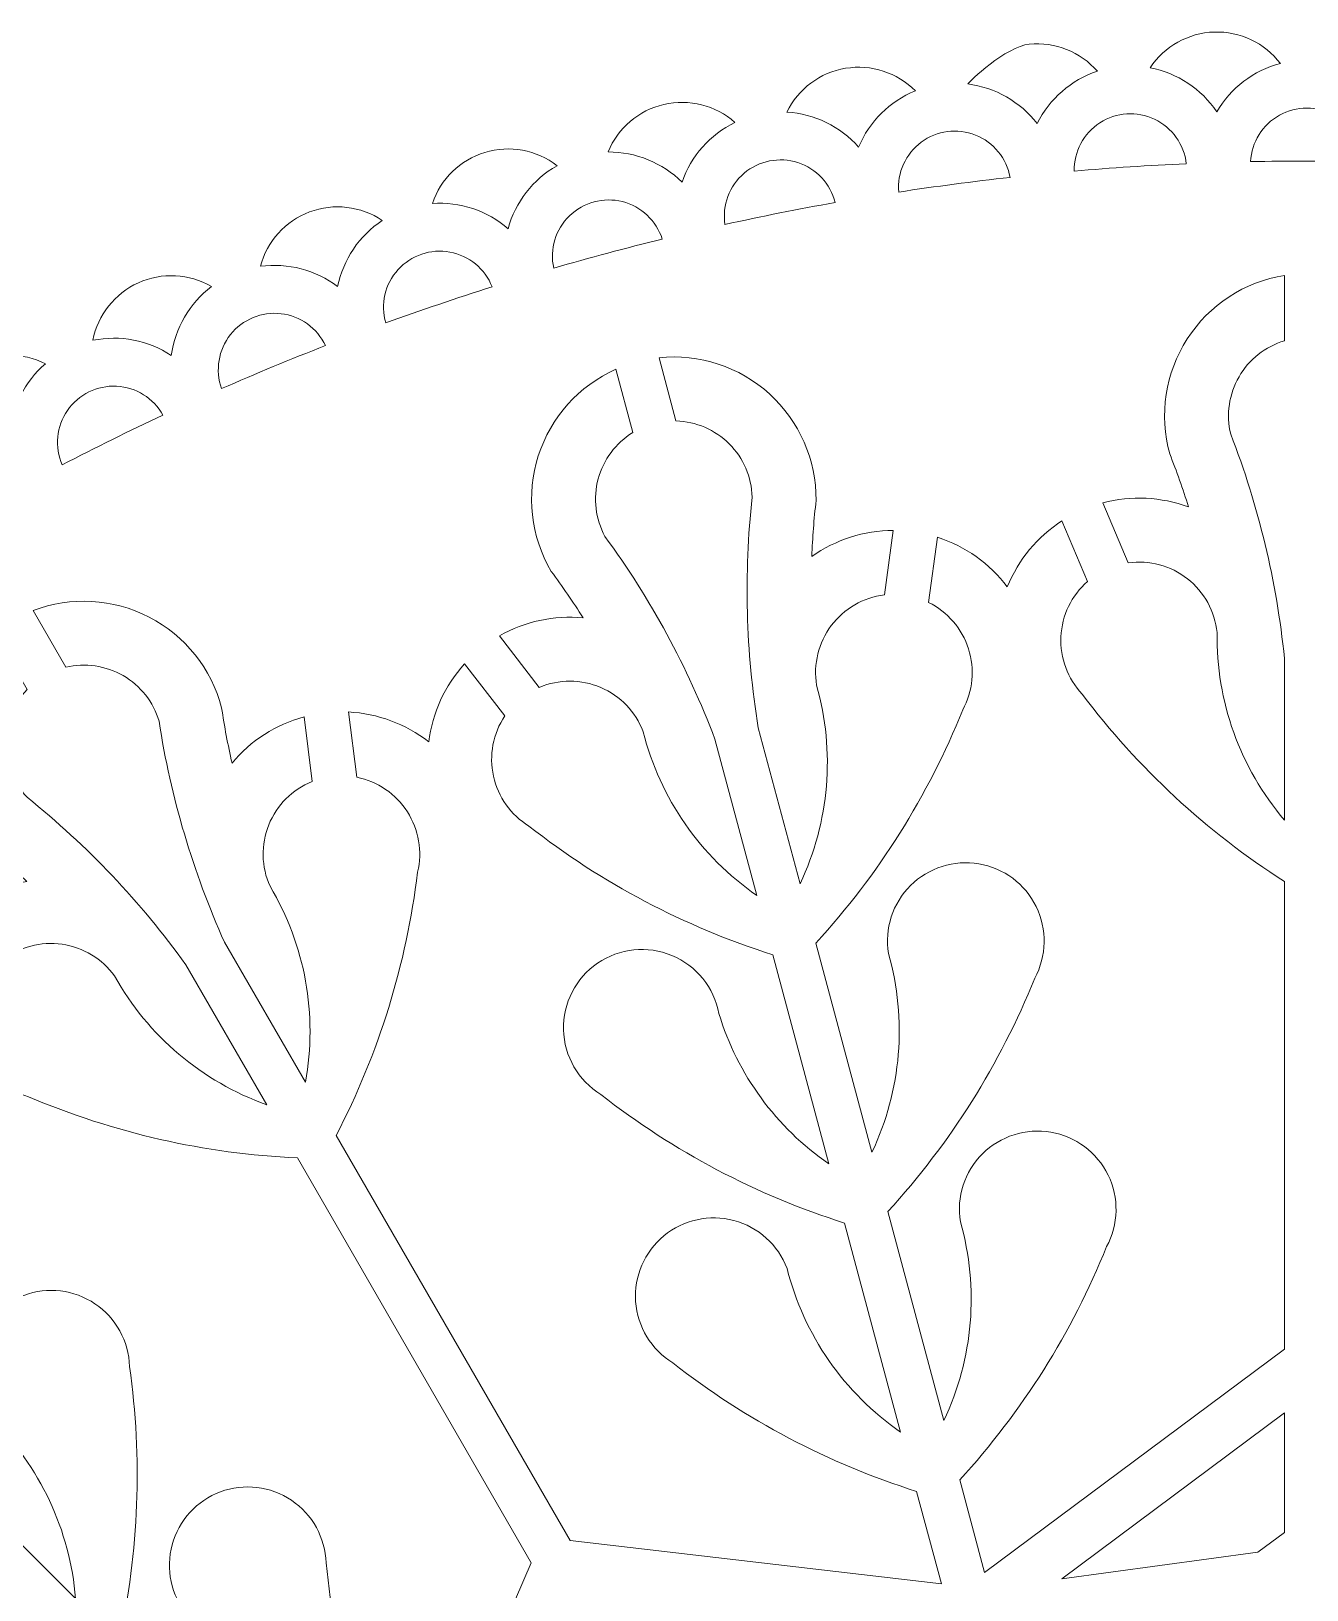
# Model space of a CAD drawing. Header units: centimetres. Extents: x -30.4 to 30.4, y -9.9 to 9.9.
# Drawn here: x -25.244 to -21.255, y 4.734 to 9.609 of the extents above; entities that cross this region are included whole.
import ezdxf

# ---------------------------------------------------------------- set-up
doc = ezdxf.new("R2010")
doc.units = ezdxf.units.CM
doc.header["$MEASUREMENT"] = 0
doc.layers.add('Layer 1', color=7, linetype='Continuous')

msp = doc.modelspace()

# ---------------------------------------------------------------- linework, layer by layer
at = {"layer": 'Layer 1', "color": 2, "lineweight": 9}
for points, knots in [([(-21.74477, 9.49483), (-21.70013, 9.56231), (-21.62556, 9.60397), (-21.54471, 9.60661), (-21.54471, 9.60661), (-21.46385, 9.60926), (-21.38672, 9.57257), (-21.33777, 9.50816), (-21.33777, 9.50816), (-21.42146, 9.48619), (-21.49297, 9.43183), (-21.53654, 9.35708), (-21.53654, 9.35708), (-21.5849, 9.42882), (-21.65982, 9.47838), (-21.74477, 9.49483)], [0, 0, 0, 0, 0.2, 0.2, 0.2, 0.2, 0.4, 0.4, 0.4, 0.4, 0.6, 0.6, 0.6, 0.6, 1, 1, 1, 1]), ([(-22.09834, 9.32025), (-22.1513, 9.38868), (-22.22929, 9.43324), (-22.31514, 9.4441), (-22.31514, 9.4441), (-22.31144, 9.45057), (-22.19591, 9.56152), (-22.12281, 9.56872), (-22.12281, 9.56872), (-22.0423, 9.57665), (-21.96294, 9.54508), (-21.90988, 9.48401), (-21.90988, 9.48401), (-21.99195, 9.45661), (-22.05976, 9.3977), (-22.09834, 9.32025)], [0, 0, 0, 0, 0.2, 0.2, 0.2, 0.2, 0.4, 0.4, 0.4, 0.4, 0.6, 0.6, 0.6, 0.6, 1, 1, 1, 1]), ([(-22.65654, 9.24676), (-22.71385, 9.31158), (-22.7946, 9.35094), (-22.88097, 9.35616), (-22.88097, 9.35616), (-22.84552, 9.42889), (-22.77703, 9.47992), (-22.69721, 9.4931), (-22.69721, 9.4931), (-22.61739, 9.50628), (-22.53613, 9.47997), (-22.47919, 9.4225), (-22.47919, 9.4225), (-22.55929, 9.38979), (-22.6231, 9.32657), (-22.65654, 9.24676)], [0, 0, 0, 0, 0.2, 0.2, 0.2, 0.2, 0.4, 0.4, 0.4, 0.4, 0.6, 0.6, 0.6, 0.6, 1, 1, 1, 1]), ([(-23.43983, 9.23141), (-23.40922, 9.3063), (-23.34421, 9.36171), (-23.26543, 9.38008), (-23.26543, 9.38008), (-23.18664, 9.39845), (-23.10383, 9.3775), (-23.04325, 9.32388), (-23.04325, 9.32388), (-23.12105, 9.28601), (-23.18058, 9.21875), (-23.20873, 9.13693), (-23.20873, 9.13693), (-23.27016, 9.19786), (-23.35331, 9.23185), (-23.43983, 9.23141)], [0, 0, 0, 0, 0.2, 0.2, 0.2, 0.2, 0.4, 0.4, 0.4, 0.4, 0.6, 0.6, 0.6, 0.6, 1, 1, 1, 1]), ([(-21.43067, 9.20118), (-21.3136, 9.20362), (-21.19647, 9.20362), (-21.0794, 9.20118), (-21.0794, 9.20118), (-21.08223, 9.26199), (-21.11631, 9.31701), (-21.16949, 9.34662), (-21.16949, 9.34662), (-21.22268, 9.37624), (-21.28739, 9.37624), (-21.34058, 9.34662), (-21.34058, 9.34662), (-21.39376, 9.31701), (-21.42784, 9.26199), (-21.43067, 9.20118)], [0, 0, 0, 0, 0.2, 0.2, 0.2, 0.2, 0.4, 0.4, 0.4, 0.4, 0.6, 0.6, 0.6, 0.6, 1, 1, 1, 1]), ([(-21.98251, 9.17162), (-21.86584, 9.18171), (-21.74897, 9.18937), (-21.63198, 9.19459), (-21.63198, 9.19459), (-21.63878, 9.25508), (-21.67639, 9.30776), (-21.7314, 9.33383), (-21.7314, 9.33383), (-21.7864, 9.3599), (-21.85098, 9.35567), (-21.90212, 9.32264), (-21.90212, 9.32264), (-21.95325, 9.28961), (-21.98366, 9.23248), (-21.98251, 9.17162)], [0, 0, 0, 0, 0.2, 0.2, 0.2, 0.2, 0.4, 0.4, 0.4, 0.4, 0.6, 0.6, 0.6, 0.6, 1, 1, 1, 1]), ([(-22.53123, 9.10603), (-22.41547, 9.12372), (-22.29935, 9.13901), (-22.18296, 9.15188), (-22.18296, 9.15188), (-22.1937, 9.21179), (-22.23467, 9.26189), (-22.29127, 9.28431), (-22.29127, 9.28431), (-22.34786, 9.30673), (-22.41202, 9.29829), (-22.46089, 9.26198), (-22.46089, 9.26198), (-22.50975, 9.22568), (-22.53636, 9.16668), (-22.53123, 9.10603)], [0, 0, 0, 0, 0.2, 0.2, 0.2, 0.2, 0.4, 0.4, 0.4, 0.4, 0.6, 0.6, 0.6, 0.6, 1, 1, 1, 1]), ([(-23.75256, 8.99121), (-23.81784, 9.04799), (-23.90303, 9.07648), (-23.98934, 9.07038), (-23.98934, 9.07038), (-23.96369, 9.14711), (-23.90245, 9.20665), (-23.82503, 9.23013), (-23.82503, 9.23013), (-23.74761, 9.25362), (-23.66362, 9.23813), (-23.59966, 9.18859), (-23.59966, 9.18859), (-23.67481, 9.14571), (-23.72982, 9.07469), (-23.75256, 8.99121)], [0, 0, 0, 0, 0.2, 0.2, 0.2, 0.2, 0.4, 0.4, 0.4, 0.4, 0.6, 0.6, 0.6, 0.6, 1, 1, 1, 1]), ([(-23.07448, 9.00469), (-22.96013, 9.02992), (-22.84526, 9.05276), (-22.72996, 9.07321), (-22.72996, 9.07321), (-22.7446, 9.1323), (-22.78876, 9.17961), (-22.8467, 9.19828), (-22.8467, 9.19828), (-22.90464, 9.21695), (-22.96811, 9.20433), (-23.01449, 9.16491), (-23.01449, 9.16491), (-23.06088, 9.12548), (-23.08357, 9.06488), (-23.07448, 9.00469)], [0, 0, 0, 0, 0.2, 0.2, 0.2, 0.2, 0.4, 0.4, 0.4, 0.4, 0.6, 0.6, 0.6, 0.6, 1, 1, 1, 1]), ([(-24.52714, 8.87375), (-24.50656, 8.95199), (-24.44935, 9.01541), (-24.37363, 9.0439), (-24.37363, 9.0439), (-24.29792, 9.0724), (-24.21309, 9.06245), (-24.14603, 9.01719), (-24.14603, 9.01719), (-24.21821, 8.96949), (-24.26845, 8.89503), (-24.28568, 8.81024), (-24.28568, 8.81024), (-24.35454, 8.86263), (-24.44142, 8.88548), (-24.52714, 8.87375)], [0, 0, 0, 0, 0.2, 0.2, 0.2, 0.2, 0.4, 0.4, 0.4, 0.4, 0.6, 0.6, 0.6, 0.6, 1, 1, 1, 1]), ([(-23.60995, 8.86803), (-23.49749, 8.90068), (-23.38436, 8.931), (-23.27065, 8.95895), (-23.27065, 8.95895), (-23.28912, 9.01695), (-23.33628, 9.06127), (-23.39531, 9.07611), (-23.39531, 9.07611), (-23.45435, 9.09096), (-23.51686, 9.07421), (-23.56057, 9.03183), (-23.56057, 9.03183), (-23.60427, 8.98946), (-23.62295, 8.9275), (-23.60995, 8.86803)], [0, 0, 0, 0, 0.2, 0.2, 0.2, 0.2, 0.4, 0.4, 0.4, 0.4, 0.6, 0.6, 0.6, 0.6, 1, 1, 1, 1]), ([(-24.13533, 8.69665), (-24.02525, 8.73659), (-23.91434, 8.77424), (-23.8027, 8.80956), (-23.8027, 8.80956), (-23.82492, 8.86623), (-23.87488, 8.90737), (-23.93476, 8.91832), (-23.93476, 8.91832), (-23.99464, 8.92927), (-24.05592, 8.90847), (-24.09676, 8.86333), (-24.09676, 8.86333), (-24.13761, 8.81819), (-24.15219, 8.75514), (-24.13533, 8.69665)], [0, 0, 0, 0, 0.2, 0.2, 0.2, 0.2, 0.4, 0.4, 0.4, 0.4, 0.6, 0.6, 0.6, 0.6, 1, 1, 1, 1]), ([(-25.05093, 8.64237), (-25.03551, 8.72179), (-24.98257, 8.78881), (-24.90888, 8.8222), (-24.90888, 8.8222), (-24.83519, 8.85559), (-24.74989, 8.8512), (-24.68001, 8.81043), (-24.68001, 8.81043), (-24.74892, 8.75811), (-24.79419, 8.68052), (-24.80584, 8.59478), (-24.80584, 8.59478), (-24.87798, 8.64256), (-24.96616, 8.65968), (-25.05093, 8.64237)], [0, 0, 0, 0, 0.2, 0.2, 0.2, 0.2, 0.4, 0.4, 0.4, 0.4, 0.6, 0.6, 0.6, 0.6, 1, 1, 1, 1]), ([(-21.6836, 8.28724), (-21.66212, 8.23258), (-21.64259, 8.17717), (-21.62504, 8.12112), (-21.62504, 8.12112), (-21.71078, 8.15285), (-21.80422, 8.15739), (-21.89264, 8.13412), (-21.89264, 8.13412), (-21.89264, 8.13412), (-21.81359, 7.94637), (-21.81359, 7.94637), (-21.81359, 7.94637), (-21.7476, 7.95567), (-21.68066, 7.93767), (-21.62824, 7.89653), (-21.62824, 7.89653), (-21.57581, 7.85539), (-21.54242, 7.79466), (-21.53576, 7.72835), (-21.53576, 7.72835), (-21.5389, 7.51377), (-21.46402, 7.30535), (-21.32503, 7.14184), (-21.32503, 7.14184), (-21.32503, 7.14184), (-21.32503, 7.64757), (-21.32503, 7.64757), (-21.32503, 7.64757), (-21.34922, 7.88789), (-21.40573, 8.12386), (-21.49303, 8.34907), (-21.49303, 8.34907), (-21.50762, 8.40997), (-21.49831, 8.47415), (-21.46704, 8.5284), (-21.46704, 8.5284), (-21.43576, 8.58265), (-21.38488, 8.62286), (-21.32487, 8.64076), (-21.32487, 8.64076), (-21.32487, 8.64076), (-21.32493, 8.84542), (-21.32493, 8.84542), (-21.32493, 8.84542), (-21.45003, 8.82548), (-21.56068, 8.75316), (-21.62916, 8.64659), (-21.62916, 8.64659), (-21.69764, 8.54002), (-21.71744, 8.40931), (-21.6836, 8.28724)], [0, 0, 0, 0, 0.0714286, 0.0714286, 0.0714286, 0.0714286, 0.1428571, 0.1428571, 0.1428571, 0.1428571, 0.2142857, 0.2142857, 0.2142857, 0.2142857, 0.2857143, 0.2857143, 0.2857143, 0.2857143, 0.3571429, 0.3571429, 0.3571429, 0.3571429, 0.4285714, 0.4285714, 0.4285714, 0.4285714, 0.5, 0.5, 0.5, 0.5, 0.5714286, 0.5714286, 0.5714286, 0.5714286, 0.6428571, 0.6428571, 0.6428571, 0.6428571, 0.7142857, 0.7142857, 0.7142857, 0.7142857, 0.7857143, 0.7857143, 0.7857143, 0.7857143, 0.8571429, 0.8571429, 0.8571429, 0.8571429, 1, 1, 1, 1]), ([(-24.64837, 8.49127), (-24.54114, 8.53833), (-24.43293, 8.58315), (-24.32384, 8.6257), (-24.32384, 8.6257), (-24.34972, 8.68079), (-24.40226, 8.71858), (-24.46273, 8.72559), (-24.46273, 8.72559), (-24.5232, 8.7326), (-24.58299, 8.70783), (-24.62079, 8.66012), (-24.62079, 8.66012), (-24.65859, 8.61241), (-24.66902, 8.54853), (-24.64837, 8.49127)], [0, 0, 0, 0, 0.2, 0.2, 0.2, 0.2, 0.4, 0.4, 0.4, 0.4, 0.6, 0.6, 0.6, 0.6, 1, 1, 1, 1]), ([(-25.31079, 8.34577), (-25.3859, 8.38873), (-25.47501, 8.40004), (-25.55847, 8.37723), (-25.55847, 8.37723), (-25.54828, 8.45748), (-25.49983, 8.52782), (-25.42848, 8.56596), (-25.42848, 8.56596), (-25.35713, 8.6041), (-25.27173, 8.6053), (-25.19934, 8.56919), (-25.19934, 8.56919), (-25.26468, 8.51247), (-25.30478, 8.43209), (-25.31079, 8.34577)], [0, 0, 0, 0, 0.2, 0.2, 0.2, 0.2, 0.4, 0.4, 0.4, 0.4, 0.6, 0.6, 0.6, 0.6, 1, 1, 1, 1]), ([(-22.78952, 8.14177), (-22.79614, 8.08341), (-22.80068, 8.02483), (-22.80315, 7.96614), (-22.80315, 7.96614), (-22.72854, 8.01891), (-22.63949, 8.04743), (-22.54811, 8.04781), (-22.54811, 8.04781), (-22.54811, 8.04781), (-22.57601, 7.84599), (-22.57601, 7.84599), (-22.57601, 7.84599), (-22.64216, 7.8379), (-22.70215, 7.80319), (-22.74214, 7.74988), (-22.74214, 7.74988), (-22.78213, 7.69657), (-22.79867, 7.62927), (-22.78793, 7.56349), (-22.78793, 7.56349), (-22.72937, 7.35704), (-22.74776, 7.13635), (-22.83969, 6.94243), (-22.83969, 6.94243), (-22.83969, 6.94243), (-22.97041, 7.43031), (-22.97041, 7.43031), (-22.97041, 7.43031), (-23.00919, 7.66871), (-23.0157, 7.91191), (-22.98959, 8.15204), (-22.98959, 8.15204), (-22.99125, 8.21467), (-23.01686, 8.27428), (-23.06114, 8.3186), (-23.06114, 8.3186), (-23.10543, 8.36293), (-23.16516, 8.38851), (-23.22779, 8.39024), (-23.22779, 8.39024), (-23.22779, 8.39024), (-23.2807, 8.58794), (-23.2807, 8.58794), (-23.2807, 8.58794), (-23.15471, 8.60105), (-23.0291, 8.55983), (-22.93538, 8.47462), (-22.93538, 8.47462), (-22.84165, 8.38941), (-22.78842, 8.26844), (-22.78952, 8.14177)], [0, 0, 0, 0, 0.0714286, 0.0714286, 0.0714286, 0.0714286, 0.1428571, 0.1428571, 0.1428571, 0.1428571, 0.2142857, 0.2142857, 0.2142857, 0.2142857, 0.2857143, 0.2857143, 0.2857143, 0.2857143, 0.3571429, 0.3571429, 0.3571429, 0.3571429, 0.4285714, 0.4285714, 0.4285714, 0.4285714, 0.5, 0.5, 0.5, 0.5, 0.5714286, 0.5714286, 0.5714286, 0.5714286, 0.6428571, 0.6428571, 0.6428571, 0.6428571, 0.7142857, 0.7142857, 0.7142857, 0.7142857, 0.7857143, 0.7857143, 0.7857143, 0.7857143, 0.8571429, 0.8571429, 0.8571429, 0.8571429, 1, 1, 1, 1]), ([(-23.3627, 8.35409), (-23.3627, 8.35409), (-23.41574, 8.55176), (-23.41574, 8.55176), (-23.41574, 8.55176), (-23.53141, 8.50012), (-23.61958, 8.40162), (-23.65813, 8.28096), (-23.65813, 8.28096), (-23.6967, 8.1603), (-23.68199, 8.02892), (-23.61771, 7.91977), (-23.61771, 7.91977), (-23.58282, 7.87253), (-23.54961, 7.82406), (-23.51816, 7.77447), (-23.51816, 7.77447), (-23.60919, 7.78292), (-23.70062, 7.76312), (-23.78, 7.71776), (-23.78, 7.71776), (-23.78, 7.71776), (-23.65505, 7.55687), (-23.65505, 7.55687), (-23.65505, 7.55687), (-23.59371, 7.58293), (-23.52441, 7.58287), (-23.46312, 7.5567), (-23.46312, 7.5567), (-23.40183, 7.53053), (-23.35385, 7.48051), (-23.33026, 7.41818), (-23.33026, 7.41818), (-23.27776, 7.2101), (-23.15148, 7.02817), (-22.97491, 6.9062), (-22.97491, 6.9062), (-22.97491, 6.9062), (-23.10581, 7.39469), (-23.10581, 7.39469), (-23.10581, 7.39469), (-23.19137, 7.62057), (-23.30702, 7.83387), (-23.44964, 8.02881), (-23.44964, 8.02881), (-23.47948, 8.08384), (-23.48711, 8.1482), (-23.47097, 8.20868), (-23.47097, 8.20868), (-23.45483, 8.26915), (-23.41599, 8.32125), (-23.3627, 8.35409)], [0, 0, 0, 0, 0.0714286, 0.0714286, 0.0714286, 0.0714286, 0.1428571, 0.1428571, 0.1428571, 0.1428571, 0.2142857, 0.2142857, 0.2142857, 0.2142857, 0.2857143, 0.2857143, 0.2857143, 0.2857143, 0.3571429, 0.3571429, 0.3571429, 0.3571429, 0.4285714, 0.4285714, 0.4285714, 0.4285714, 0.5, 0.5, 0.5, 0.5, 0.5714286, 0.5714286, 0.5714286, 0.5714286, 0.6428571, 0.6428571, 0.6428571, 0.6428571, 0.7142857, 0.7142857, 0.7142857, 0.7142857, 0.7857143, 0.7857143, 0.7857143, 0.7857143, 0.8571429, 0.8571429, 0.8571429, 0.8571429, 1, 1, 1, 1]), ([(-25.14689, 8.25278), (-25.04296, 8.30675), (-24.93792, 8.35855), (-24.83184, 8.40814), (-24.83184, 8.40814), (-24.86127, 8.46143), (-24.91617, 8.4957), (-24.97697, 8.49874), (-24.97697, 8.49874), (-25.03777, 8.50178), (-25.09581, 8.47315), (-25.13041, 8.42307), (-25.13041, 8.42307), (-25.16501, 8.37299), (-25.17125, 8.30857), (-25.14689, 8.25278)], [0, 0, 0, 0, 0.2, 0.2, 0.2, 0.2, 0.4, 0.4, 0.4, 0.4, 0.6, 0.6, 0.6, 0.6, 1, 1, 1, 1]), ([(-21.95733, 7.53564), (-21.78336, 7.30408), (-21.56919, 7.10566), (-21.32503, 6.94987), (-21.32503, 6.94987), (-21.32503, 6.94987), (-21.32503, 5.48714), (-21.32503, 5.48714), (-21.32503, 5.48714), (-21.32503, 5.48714), (-22.26264, 4.78889), (-22.26264, 4.78889), (-22.26264, 4.78889), (-22.26264, 4.78889), (-22.34018, 5.07826), (-22.34018, 5.07826), (-22.34018, 5.07826), (-22.14466, 5.29194), (-21.98914, 5.53902), (-21.88104, 5.80772), (-21.88104, 5.80772), (-21.84346, 5.87723), (-21.84172, 5.96059), (-21.87638, 6.0316), (-21.87638, 6.0316), (-21.91104, 6.10261), (-21.97783, 6.15253), (-22.05575, 6.16566), (-22.05575, 6.16566), (-22.13366, 6.17879), (-22.21313, 6.15352), (-22.26914, 6.09779), (-22.26914, 6.09779), (-22.32516, 6.04207), (-22.35084, 5.96273), (-22.33812, 5.88475), (-22.33812, 5.88475), (-22.27955, 5.6783), (-22.29794, 5.4576), (-22.38987, 5.26369), (-22.38987, 5.26369), (-22.38987, 5.26369), (-22.56509, 5.91763), (-22.56509, 5.91763), (-22.56509, 5.91763), (-22.36957, 6.13131), (-22.21405, 6.37839), (-22.10595, 6.64709), (-22.10595, 6.64709), (-22.06837, 6.7166), (-22.06663, 6.79996), (-22.10129, 6.87097), (-22.10129, 6.87097), (-22.13595, 6.94198), (-22.20274, 6.9919), (-22.28066, 7.00503), (-22.28066, 7.00503), (-22.35857, 7.01816), (-22.43804, 6.99289), (-22.49405, 6.93716), (-22.49405, 6.93716), (-22.55007, 6.88144), (-22.57575, 6.80211), (-22.56303, 6.72412), (-22.56303, 6.72412), (-22.50446, 6.51767), (-22.52285, 6.29698), (-22.61478, 6.10306), (-22.61478, 6.10306), (-22.61478, 6.10306), (-22.79, 6.75701), (-22.79, 6.75701), (-22.79, 6.75701), (-22.59448, 6.97068), (-22.43896, 7.21776), (-22.33086, 7.48646), (-22.33086, 7.48646), (-22.29921, 7.54499), (-22.29274, 7.61387), (-22.31294, 7.67726), (-22.31294, 7.67726), (-22.33313, 7.74066), (-22.37825, 7.7931), (-22.43792, 7.82254), (-22.43792, 7.82254), (-22.43792, 7.82254), (-22.40975, 8.02635), (-22.40975, 8.02635), (-22.40975, 8.02635), (-22.32283, 7.99833), (-22.24665, 7.94423), (-22.19154, 7.87142), (-22.19154, 7.87142), (-22.15713, 7.95606), (-22.0975, 8.02805), (-22.02075, 8.07761), (-22.02075, 8.07761), (-22.02075, 8.07761), (-21.9409, 7.88797), (-21.9409, 7.88797), (-21.9409, 7.88797), (-21.99091, 7.84409), (-22.02092, 7.78176), (-22.02402, 7.7153), (-22.02402, 7.7153), (-22.02712, 7.64884), (-22.00304, 7.58398), (-21.95733, 7.53564)], [0, 0, 0, 0, 0.0357143, 0.0357143, 0.0357143, 0.0357143, 0.0714286, 0.0714286, 0.0714286, 0.0714286, 0.1071429, 0.1071429, 0.1071429, 0.1071429, 0.1428571, 0.1428571, 0.1428571, 0.1428571, 0.1785714, 0.1785714, 0.1785714, 0.1785714, 0.2142857, 0.2142857, 0.2142857, 0.2142857, 0.25, 0.25, 0.25, 0.25, 0.2857143, 0.2857143, 0.2857143, 0.2857143, 0.3214286, 0.3214286, 0.3214286, 0.3214286, 0.3571429, 0.3571429, 0.3571429, 0.3571429, 0.3928571, 0.3928571, 0.3928571, 0.3928571, 0.4285714, 0.4285714, 0.4285714, 0.4285714, 0.4642857, 0.4642857, 0.4642857, 0.4642857, 0.5, 0.5, 0.5, 0.5, 0.5357143, 0.5357143, 0.5357143, 0.5357143, 0.5714286, 0.5714286, 0.5714286, 0.5714286, 0.6071429, 0.6071429, 0.6071429, 0.6071429, 0.6428571, 0.6428571, 0.6428571, 0.6428571, 0.6785714, 0.6785714, 0.6785714, 0.6785714, 0.7142857, 0.7142857, 0.7142857, 0.7142857, 0.75, 0.75, 0.75, 0.75, 0.7857143, 0.7857143, 0.7857143, 0.7857143, 0.8214286, 0.8214286, 0.8214286, 0.8214286, 0.8571429, 0.8571429, 0.8571429, 0.8571429, 0.8928571, 0.8928571, 0.8928571, 0.8928571, 0.9285714, 0.9285714, 0.9285714, 0.9285714, 1, 1, 1, 1]), ([(-24.63914, 6.75956), (-24.7383, 6.9798), (-24.80727, 7.21246), (-24.84421, 7.45116), (-24.84421, 7.45116), (-24.86201, 7.5112), (-24.90215, 7.56213), (-24.95636, 7.59348), (-24.95636, 7.59348), (-25.01057, 7.62484), (-25.07473, 7.63424), (-25.13565, 7.61974), (-25.13565, 7.61974), (-25.13565, 7.61974), (-25.23822, 7.79687), (-25.23822, 7.79687), (-25.23822, 7.79687), (-25.11991, 7.84214), (-24.98792, 7.83484), (-24.87533, 7.77678), (-24.87533, 7.77678), (-24.76274, 7.71873), (-24.68024, 7.61543), (-24.64852, 7.4928), (-24.64852, 7.4928), (-24.6398, 7.43471), (-24.62881, 7.37718), (-24.616, 7.31985), (-24.616, 7.31985), (-24.55759, 7.39013), (-24.47896, 7.44072), (-24.39079, 7.46474), (-24.39079, 7.46474), (-24.39079, 7.46474), (-24.36551, 7.26259), (-24.36551, 7.26259), (-24.36551, 7.26259), (-24.42731, 7.23764), (-24.47627, 7.18859), (-24.5011, 7.12675), (-24.5011, 7.12675), (-24.52593, 7.06491), (-24.52448, 6.99561), (-24.49709, 6.93486), (-24.49709, 6.93486), (-24.38709, 6.7506), (-24.34773, 6.53267), (-24.38634, 6.32157), (-24.38634, 6.32157), (-24.38634, 6.32157), (-24.63914, 6.75956), (-24.63914, 6.75956)], [0, 0, 0, 0, 0.0714286, 0.0714286, 0.0714286, 0.0714286, 0.1428571, 0.1428571, 0.1428571, 0.1428571, 0.2142857, 0.2142857, 0.2142857, 0.2142857, 0.2857143, 0.2857143, 0.2857143, 0.2857143, 0.3571429, 0.3571429, 0.3571429, 0.3571429, 0.4285714, 0.4285714, 0.4285714, 0.4285714, 0.5, 0.5, 0.5, 0.5, 0.5714286, 0.5714286, 0.5714286, 0.5714286, 0.6428571, 0.6428571, 0.6428571, 0.6428571, 0.7142857, 0.7142857, 0.7142857, 0.7142857, 0.7857143, 0.7857143, 0.7857143, 0.7857143, 0.8571429, 0.8571429, 0.8571429, 0.8571429, 1, 1, 1, 1]), ([(-25.39081, 7.06424), (-25.34488, 7.02763), (-25.30026, 6.98942), (-25.25704, 6.94965), (-25.25704, 6.94965), (-25.34716, 6.93425), (-25.43035, 6.89146), (-25.49528, 6.8271), (-25.49528, 6.8271), (-25.49528, 6.8271), (-25.33295, 6.70403), (-25.33295, 6.70403), (-25.33295, 6.70403), (-25.28045, 6.74509), (-25.21349, 6.76296), (-25.14751, 6.75355), (-25.14751, 6.75355), (-25.08154, 6.74413), (-25.02225, 6.70823), (-24.98333, 6.65413), (-24.98333, 6.65413), (-24.87876, 6.46674), (-24.7097, 6.32368), (-24.50758, 6.25157), (-24.50758, 6.25157), (-24.50758, 6.25157), (-24.76045, 6.68954), (-24.76045, 6.68954), (-24.76045, 6.68954), (-24.90155, 6.88558), (-25.06847, 7.06168), (-25.25669, 7.21306), (-25.25669, 7.21306), (-25.29977, 7.25851), (-25.3238, 7.31874), (-25.32384, 7.38136), (-25.32384, 7.38136), (-25.32388, 7.44399), (-25.29993, 7.50425), (-25.2569, 7.54975), (-25.2569, 7.54975), (-25.2569, 7.54975), (-25.35929, 7.72696), (-25.35929, 7.72696), (-25.35929, 7.72696), (-25.45765, 7.64715), (-25.51732, 7.52918), (-25.52334, 7.40265), (-25.52334, 7.40265), (-25.52936, 7.27612), (-25.48115, 7.15303), (-25.39081, 7.06424)], [0, 0, 0, 0, 0.0714286, 0.0714286, 0.0714286, 0.0714286, 0.1428571, 0.1428571, 0.1428571, 0.1428571, 0.2142857, 0.2142857, 0.2142857, 0.2142857, 0.2857143, 0.2857143, 0.2857143, 0.2857143, 0.3571429, 0.3571429, 0.3571429, 0.3571429, 0.4285714, 0.4285714, 0.4285714, 0.4285714, 0.5, 0.5, 0.5, 0.5, 0.5714286, 0.5714286, 0.5714286, 0.5714286, 0.6428571, 0.6428571, 0.6428571, 0.6428571, 0.7142857, 0.7142857, 0.7142857, 0.7142857, 0.7857143, 0.7857143, 0.7857143, 0.7857143, 0.8571429, 0.8571429, 0.8571429, 0.8571429, 1, 1, 1, 1]), ([(-24.29036, 6.15531), (-24.29036, 6.15531), (-23.55899, 4.88855), (-23.55899, 4.88855), (-23.55899, 4.88855), (-23.55899, 4.88855), (-22.39787, 4.75265), (-22.39787, 4.75265), (-22.39787, 4.75265), (-22.39787, 4.75265), (-22.47541, 5.04203), (-22.47541, 5.04203), (-22.47541, 5.04203), (-22.75157, 5.12932), (-23.0098, 5.26554), (-23.23777, 5.44419), (-23.23777, 5.44419), (-23.30507, 5.48559), (-23.34826, 5.55692), (-23.35374, 5.63574), (-23.35374, 5.63574), (-23.35923, 5.71457), (-23.32635, 5.7912), (-23.26544, 5.84153), (-23.26544, 5.84153), (-23.20453, 5.89186), (-23.12307, 5.9097), (-23.0467, 5.88945), (-23.0467, 5.88945), (-22.97032, 5.86919), (-22.90841, 5.81333), (-22.88044, 5.73944), (-22.88044, 5.73944), (-22.82794, 5.53136), (-22.70166, 5.34943), (-22.5251, 5.22746), (-22.5251, 5.22746), (-22.5251, 5.22746), (-22.70032, 5.8814), (-22.70032, 5.8814), (-22.70032, 5.8814), (-22.97648, 5.96869), (-23.23471, 6.10491), (-23.46268, 6.28356), (-23.46268, 6.28356), (-23.53329, 6.327), (-23.57713, 6.40322), (-23.57917, 6.4861), (-23.57917, 6.4861), (-23.58121, 6.56898), (-23.54118, 6.64727), (-23.47278, 6.69413), (-23.47278, 6.69413), (-23.40439, 6.74099), (-23.31693, 6.75007), (-23.24037, 6.71824), (-23.24037, 6.71824), (-23.16382, 6.68642), (-23.10857, 6.61802), (-23.09355, 6.53648), (-23.09355, 6.53648), (-23.0352, 6.3457), (-22.91415, 6.18022), (-22.75001, 6.06683), (-22.75001, 6.06683), (-22.75001, 6.06683), (-22.92523, 6.72077), (-22.92523, 6.72077), (-22.92523, 6.72077), (-23.20139, 6.80806), (-23.45962, 6.94428), (-23.68758, 7.12293), (-23.68758, 7.12293), (-23.74425, 7.15779), (-23.78429, 7.21421), (-23.7985, 7.2792), (-23.7985, 7.2792), (-23.81271, 7.3442), (-23.79986, 7.41218), (-23.76291, 7.4675), (-23.76291, 7.4675), (-23.76291, 7.4675), (-23.88912, 7.63002), (-23.88912, 7.63002), (-23.88912, 7.63002), (-23.95043, 7.56228), (-23.98939, 7.47731), (-24.00072, 7.38665), (-24.00072, 7.38665), (-24.0728, 7.44272), (-24.16039, 7.47525), (-24.25159, 7.47982), (-24.25159, 7.47982), (-24.25159, 7.47982), (-24.22606, 7.27567), (-24.22606, 7.27567), (-24.22606, 7.27567), (-24.16081, 7.26268), (-24.10365, 7.22369), (-24.06773, 7.16769), (-24.06773, 7.16769), (-24.03182, 7.11168), (-24.02024, 7.04347), (-24.03566, 6.97875), (-24.03566, 6.97875), (-24.07054, 6.69123), (-24.15681, 6.41232), (-24.29036, 6.15531)], [0, 0, 0, 0, 0.0357143, 0.0357143, 0.0357143, 0.0357143, 0.0714286, 0.0714286, 0.0714286, 0.0714286, 0.1071429, 0.1071429, 0.1071429, 0.1071429, 0.1428571, 0.1428571, 0.1428571, 0.1428571, 0.1785714, 0.1785714, 0.1785714, 0.1785714, 0.2142857, 0.2142857, 0.2142857, 0.2142857, 0.25, 0.25, 0.25, 0.25, 0.2857143, 0.2857143, 0.2857143, 0.2857143, 0.3214286, 0.3214286, 0.3214286, 0.3214286, 0.3571429, 0.3571429, 0.3571429, 0.3571429, 0.3928571, 0.3928571, 0.3928571, 0.3928571, 0.4285714, 0.4285714, 0.4285714, 0.4285714, 0.4642857, 0.4642857, 0.4642857, 0.4642857, 0.5, 0.5, 0.5, 0.5, 0.5357143, 0.5357143, 0.5357143, 0.5357143, 0.5714286, 0.5714286, 0.5714286, 0.5714286, 0.6071429, 0.6071429, 0.6071429, 0.6071429, 0.6428571, 0.6428571, 0.6428571, 0.6428571, 0.6785714, 0.6785714, 0.6785714, 0.6785714, 0.7142857, 0.7142857, 0.7142857, 0.7142857, 0.75, 0.75, 0.75, 0.75, 0.7857143, 0.7857143, 0.7857143, 0.7857143, 0.8214286, 0.8214286, 0.8214286, 0.8214286, 0.8571429, 0.8571429, 0.8571429, 0.8571429, 0.8928571, 0.8928571, 0.8928571, 0.8928571, 0.9285714, 0.9285714, 0.9285714, 0.9285714, 1, 1, 1, 1]), ([(-25.58387, 5.18581), (-25.52138, 5.46861), (-25.51024, 5.76035), (-25.55097, 6.0471), (-25.55097, 6.0471), (-25.55283, 6.11361), (-25.58167, 6.1765), (-25.63085, 6.2213), (-25.63085, 6.2213), (-25.68004, 6.2661), (-25.74534, 6.28896), (-25.81173, 6.28462), (-25.81173, 6.28462), (-25.81173, 6.28462), (-25.88923, 6.47521), (-25.88923, 6.47521), (-25.88923, 6.47521), (-25.79995, 6.4944), (-25.70693, 6.48565), (-25.62279, 6.45015), (-25.62279, 6.45015), (-25.63531, 6.54065), (-25.61967, 6.63281), (-25.57798, 6.71411), (-25.57798, 6.71411), (-25.57798, 6.71411), (-25.41401, 6.5898), (-25.41401, 6.5898), (-25.41401, 6.5898), (-25.43538, 6.52679), (-25.4302, 6.4578), (-25.39966, 6.3987), (-25.39966, 6.3987), (-25.36911, 6.33959), (-25.31583, 6.29546), (-25.25207, 6.27646), (-25.25207, 6.27646), (-24.98563, 6.1629), (-24.70095, 6.09816), (-24.4116, 6.08531), (-24.4116, 6.08531), (-24.4116, 6.08531), (-23.68023, 4.81855), (-23.68023, 4.81855), (-23.68023, 4.81855), (-23.68023, 4.81855), (-24.1431, 3.74504), (-24.1431, 3.74504), (-24.1431, 3.74504), (-24.1431, 3.74504), (-24.35494, 3.95688), (-24.35494, 3.95688), (-24.35494, 3.95688), (-24.29246, 4.23969), (-24.28132, 4.53143), (-24.32204, 4.81818), (-24.32204, 4.81818), (-24.32425, 4.89717), (-24.36443, 4.97023), (-24.42995, 5.0144), (-24.42995, 5.0144), (-24.49547, 5.05856), (-24.57827, 5.0684), (-24.65231, 5.04081), (-24.65231, 5.04081), (-24.72636, 5.01323), (-24.78254, 4.95161), (-24.80319, 4.87534), (-24.80319, 4.87534), (-24.82384, 4.79907), (-24.80641, 4.71752), (-24.7564, 4.65635), (-24.7564, 4.65635), (-24.60245, 4.50684), (-24.50803, 4.30652), (-24.49069, 4.09262), (-24.49069, 4.09262), (-24.49069, 4.09262), (-24.96941, 4.57134), (-24.96941, 4.57134), (-24.96941, 4.57134), (-24.90692, 4.85415), (-24.89578, 5.14589), (-24.93651, 5.43264), (-24.93651, 5.43264), (-24.93871, 5.51162), (-24.97889, 5.58469), (-25.04441, 5.62886), (-25.04441, 5.62886), (-25.10993, 5.67302), (-25.19274, 5.68286), (-25.26678, 5.65527), (-25.26678, 5.65527), (-25.34082, 5.62769), (-25.397, 5.56607), (-25.41765, 5.4898), (-25.41765, 5.4898), (-25.4383, 5.41353), (-25.42088, 5.33198), (-25.37086, 5.27081), (-25.37086, 5.27081), (-25.21692, 5.12131), (-25.12249, 4.92098), (-25.10515, 4.70709), (-25.10515, 4.70709), (-25.10515, 4.70709), (-25.58387, 5.18581), (-25.58387, 5.18581)], [0, 0, 0, 0, 0.0357143, 0.0357143, 0.0357143, 0.0357143, 0.0714286, 0.0714286, 0.0714286, 0.0714286, 0.1071429, 0.1071429, 0.1071429, 0.1071429, 0.1428571, 0.1428571, 0.1428571, 0.1428571, 0.1785714, 0.1785714, 0.1785714, 0.1785714, 0.2142857, 0.2142857, 0.2142857, 0.2142857, 0.25, 0.25, 0.25, 0.25, 0.2857143, 0.2857143, 0.2857143, 0.2857143, 0.3214286, 0.3214286, 0.3214286, 0.3214286, 0.3571429, 0.3571429, 0.3571429, 0.3571429, 0.3928571, 0.3928571, 0.3928571, 0.3928571, 0.4285714, 0.4285714, 0.4285714, 0.4285714, 0.4642857, 0.4642857, 0.4642857, 0.4642857, 0.5, 0.5, 0.5, 0.5, 0.5357143, 0.5357143, 0.5357143, 0.5357143, 0.5714286, 0.5714286, 0.5714286, 0.5714286, 0.6071429, 0.6071429, 0.6071429, 0.6071429, 0.6428571, 0.6428571, 0.6428571, 0.6428571, 0.6785714, 0.6785714, 0.6785714, 0.6785714, 0.7142857, 0.7142857, 0.7142857, 0.7142857, 0.75, 0.75, 0.75, 0.75, 0.7857143, 0.7857143, 0.7857143, 0.7857143, 0.8214286, 0.8214286, 0.8214286, 0.8214286, 0.8571429, 0.8571429, 0.8571429, 0.8571429, 0.8928571, 0.8928571, 0.8928571, 0.8928571, 0.9285714, 0.9285714, 0.9285714, 0.9285714, 1, 1, 1, 1]), ([(-26.58237, 3.91455), (-26.58237, 3.91455), (-25.31561, 3.18318), (-25.31561, 3.18318), (-25.31561, 3.18318), (-25.31561, 3.18318), (-24.2421, 3.64605), (-24.2421, 3.64605), (-24.2421, 3.64605), (-24.2421, 3.64605), (-24.45393, 3.85789), (-24.45393, 3.85789), (-24.45393, 3.85789), (-24.73674, 3.79541), (-25.02848, 3.78427), (-25.31524, 3.82499), (-25.31524, 3.82499), (-25.39422, 3.8272), (-25.46729, 3.86738), (-25.51145, 3.9329), (-25.51145, 3.9329), (-25.55562, 3.99842), (-25.56546, 4.08122), (-25.53787, 4.15526), (-25.53787, 4.15526), (-25.51028, 4.22931), (-25.44867, 4.28549), (-25.3724, 4.30614), (-25.3724, 4.30614), (-25.29613, 4.32679), (-25.21458, 4.30936), (-25.15341, 4.25935), (-25.15341, 4.25935), (-25.0039, 4.1054), (-24.80358, 4.01098), (-24.58968, 3.99364), (-24.58968, 3.99364), (-24.58968, 3.99364), (-25.0684, 4.47235), (-25.0684, 4.47235), (-25.0684, 4.47235), (-25.35121, 4.40987), (-25.64295, 4.39873), (-25.9297, 4.43946), (-25.9297, 4.43946), (-26.01257, 4.44177), (-26.08865, 4.48586), (-26.13186, 4.55662), (-26.13186, 4.55662), (-26.17507, 4.62738), (-26.17954, 4.71519), (-26.14374, 4.78997), (-26.14374, 4.78997), (-26.10794, 4.86475), (-26.03673, 4.91634), (-25.95452, 4.92705), (-25.95452, 4.92705), (-25.87231, 4.93777), (-25.79026, 4.90616), (-25.73649, 4.84306), (-25.73649, 4.84306), (-25.59057, 4.70701), (-25.40299, 4.62422), (-25.20414, 4.6081), (-25.20414, 4.6081), (-25.20414, 4.6081), (-25.68286, 5.08682), (-25.68286, 5.08682), (-25.68286, 5.08682), (-25.96567, 5.02433), (-26.25741, 5.01319), (-26.54416, 5.05392), (-26.54416, 5.05392), (-26.61067, 5.05578), (-26.67355, 5.08461), (-26.71836, 5.1338), (-26.71836, 5.1338), (-26.76316, 5.18298), (-26.78602, 5.24828), (-26.78168, 5.31466), (-26.78168, 5.31466), (-26.78168, 5.31466), (-26.97224, 5.3923), (-26.97224, 5.3923), (-26.97224, 5.3923), (-26.99147, 5.30298), (-26.98272, 5.20991), (-26.9472, 5.12574), (-26.9472, 5.12574), (-27.03766, 5.13826), (-27.12978, 5.12263), (-27.21105, 5.08099), (-27.21105, 5.08099), (-27.21105, 5.08099), (-27.08686, 4.91696), (-27.08686, 4.91696), (-27.08686, 4.91696), (-27.02386, 4.93833), (-26.95487, 4.93315), (-26.89576, 4.90261), (-26.89576, 4.90261), (-26.83665, 4.87206), (-26.79252, 4.81878), (-26.77352, 4.75502), (-26.77352, 4.75502), (-26.65996, 4.48858), (-26.59522, 4.2039), (-26.58237, 3.91455)], [0, 0, 0, 0, 0.0357143, 0.0357143, 0.0357143, 0.0357143, 0.0714286, 0.0714286, 0.0714286, 0.0714286, 0.1071429, 0.1071429, 0.1071429, 0.1071429, 0.1428571, 0.1428571, 0.1428571, 0.1428571, 0.1785714, 0.1785714, 0.1785714, 0.1785714, 0.2142857, 0.2142857, 0.2142857, 0.2142857, 0.25, 0.25, 0.25, 0.25, 0.2857143, 0.2857143, 0.2857143, 0.2857143, 0.3214286, 0.3214286, 0.3214286, 0.3214286, 0.3571429, 0.3571429, 0.3571429, 0.3571429, 0.3928571, 0.3928571, 0.3928571, 0.3928571, 0.4285714, 0.4285714, 0.4285714, 0.4285714, 0.4642857, 0.4642857, 0.4642857, 0.4642857, 0.5, 0.5, 0.5, 0.5, 0.5357143, 0.5357143, 0.5357143, 0.5357143, 0.5714286, 0.5714286, 0.5714286, 0.5714286, 0.6071429, 0.6071429, 0.6071429, 0.6071429, 0.6428571, 0.6428571, 0.6428571, 0.6428571, 0.6785714, 0.6785714, 0.6785714, 0.6785714, 0.7142857, 0.7142857, 0.7142857, 0.7142857, 0.75, 0.75, 0.75, 0.75, 0.7857143, 0.7857143, 0.7857143, 0.7857143, 0.8214286, 0.8214286, 0.8214286, 0.8214286, 0.8571429, 0.8571429, 0.8571429, 0.8571429, 0.8928571, 0.8928571, 0.8928571, 0.8928571, 0.9285714, 0.9285714, 0.9285714, 0.9285714, 1, 1, 1, 1]), ([(-21.40778, 4.85198), (-21.40778, 4.85198), (-21.32503, 4.91359), (-21.32503, 4.91359), (-21.32503, 4.91359), (-21.32503, 4.91359), (-21.32503, 5.28764), (-21.32503, 5.28764), (-21.32503, 5.28764), (-21.32503, 5.28764), (-22.02131, 4.76912), (-22.02131, 4.76912), (-22.02131, 4.76912), (-22.02131, 4.76912), (-21.40778, 4.85198), (-21.40778, 4.85198)], [0, 0, 0, 0, 0.2, 0.2, 0.2, 0.2, 0.4, 0.4, 0.4, 0.4, 0.6, 0.6, 0.6, 0.6, 1, 1, 1, 1])]:
    msp.add_open_spline(points, degree=3, knots=knots, dxfattribs=at)

doc.saveas('drawing.dxf')
